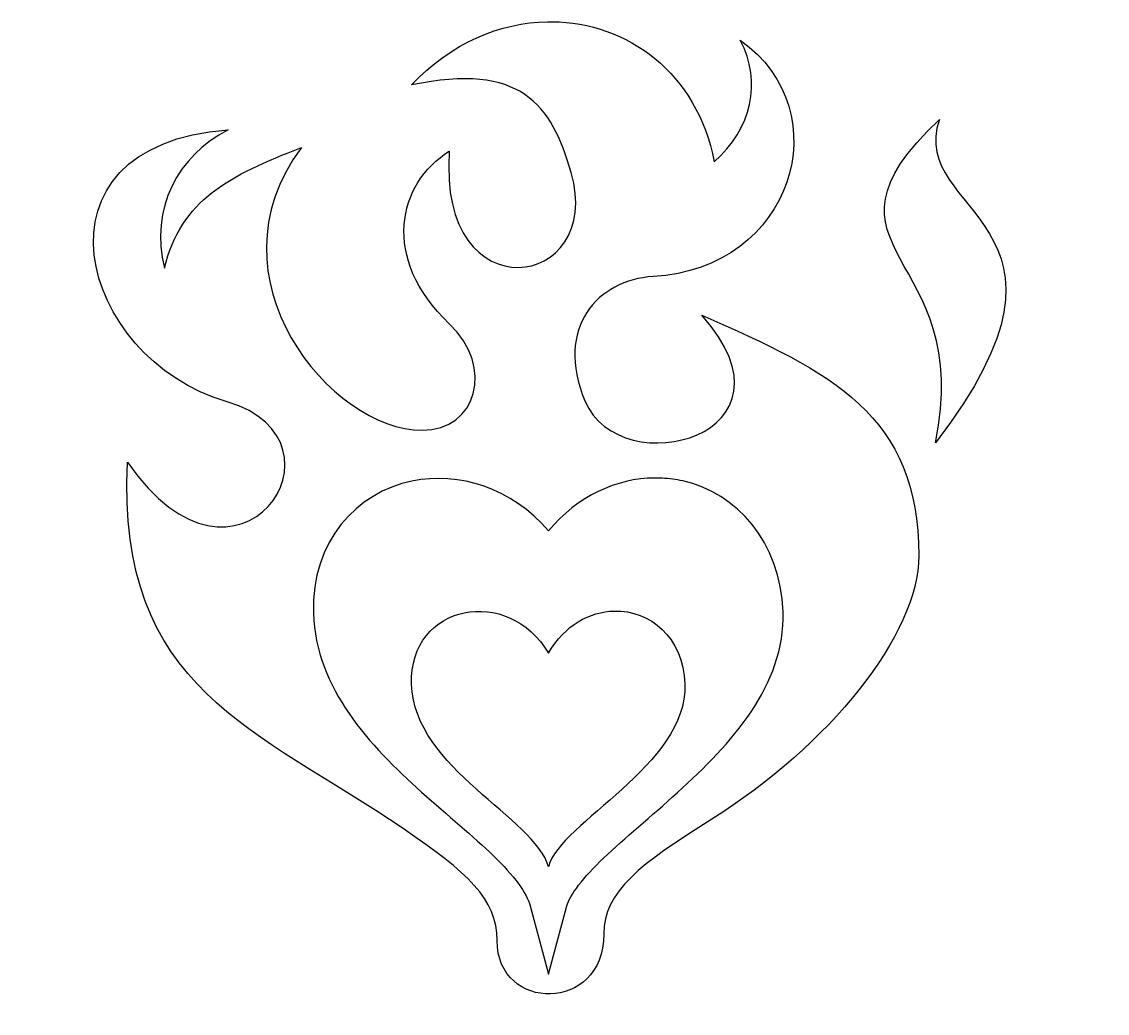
# Model space of a CAD drawing. Header units: centimetres. Extents: x -10.5 to 12.1, y -10.6 to 10.
import ezdxf

# ---------------------------------------------------------------- set-up
doc = ezdxf.new("R2010")
doc.units = ezdxf.units.CM
doc.header["$MEASUREMENT"] = 0
doc.layers.add('Layer 1', color=7, linetype='Continuous')

msp = doc.modelspace()

# ---------------------------------------------------------------- linework, layer by layer
at = {"layer": 'Layer 1'}
for points, knots in [([(0.40186, 10.03332), (-0.57812, 10.01561), (-1.59901, 9.59519), (-2.42862, 8.71692), (-2.42862, 8.71692), (-0.14775, 9.18688), (0.4832, 8.32138), (0.89607, 6.89442), (0.89607, 6.89442), (1.60576, 4.44126), (-1.89503, 3.92061), (-1.64059, 7.33845), (-1.64059, 7.33845), (-2.71039, 6.6652), (-3.07767, 5.10869), (-1.64059, 3.74237), (-1.64059, 3.74237), (-0.68443, 2.83344), (-1.07583, 1.5259), (-2.20589, 1.5259), (-2.20589, 1.5259), (-4.09227, 1.51806), (-6.75054, 4.70178), (-4.71885, 7.4123), (-4.71885, 7.4123), (-6.21214, 6.83911), (-7.2254, 6.33019), (-7.57446, 4.89938), (-7.57446, 4.89938), (-7.87385, 6.14207), (-7.30163, 7.24236), (-6.24482, 7.78131), (-6.24482, 7.78131), (-10.54503, 7.47011), (-9.372, 3.01979), (-6.26987, 2.11773), (-6.26987, 2.11773), (-3.49986, 1.31232), (-6.06325, -2.47078), (-8.33871, 0.86188), (-8.33871, 0.86188), (-8.58468, -3.87219), (-5.63385, -4.70387), (-2.5999, -6.77318), (-2.5999, -6.77318), (-1.25997, -7.68709), (-0.64567, -8.23696), (-0.64567, -9.10296), (-0.64567, -9.10296), (-0.64567, -10.59933), (1.57473, -10.61902), (1.57473, -8.96988), (1.57473, -8.96988), (1.57473, -8.07676), (2.3408, -7.50855), (3.82675, -6.57546), (3.82675, -6.57546), (6.26005, -5.04771), (8.13716, -2.73164), (8.13716, -1.08443), (8.13716, -1.08443), (8.13716, 1.82992), (6.32799, 2.74248), (3.61852, 3.91914), (3.61852, 3.91914), (5.85975, 1.41394), (1.92316, 0.37724), (1.18467, 2.13619), (1.18467, 2.13619), (0.54414, 3.66183), (1.45771, 4.66024), (2.60388, 4.72556), (2.60388, 4.72556), (5.51364, 4.89153), (6.51412, 8.15272), (4.41837, 9.65263), (4.41837, 9.65263), (4.88221, 8.76714), (4.65437, 7.80192), (3.87692, 7.11711), (3.87692, 7.11711), (3.51984, 8.97005), (2.07044, 10.02021), (0.49686, 10.03332), (0.49686, 10.03332), (0.4654, 10.03362), (0.43361, 10.03391), (0.40198, 10.03332), (0.40198, 10.03332), (0.40198, 10.03332), (0.40186, 10.03332), (0.40186, 10.03332)], [0, 0, 0, 0, 0.04166667, 0.04166667, 0.04166667, 0.04166667, 0.08333333, 0.08333333, 0.08333333, 0.08333333, 0.125, 0.125, 0.125, 0.125, 0.16666667, 0.16666667, 0.16666667, 0.16666667, 0.20833333, 0.20833333, 0.20833333, 0.20833333, 0.25, 0.25, 0.25, 0.25, 0.29166667, 0.29166667, 0.29166667, 0.29166667, 0.33333333, 0.33333333, 0.33333333, 0.33333333, 0.375, 0.375, 0.375, 0.375, 0.41666667, 0.41666667, 0.41666667, 0.41666667, 0.45833333, 0.45833333, 0.45833333, 0.45833333, 0.5, 0.5, 0.5, 0.5, 0.54166667, 0.54166667, 0.54166667, 0.54166667, 0.58333333, 0.58333333, 0.58333333, 0.58333333, 0.625, 0.625, 0.625, 0.625, 0.66666667, 0.66666667, 0.66666667, 0.66666667, 0.70833333, 0.70833333, 0.70833333, 0.70833333, 0.75, 0.75, 0.75, 0.75, 0.79166667, 0.79166667, 0.79166667, 0.79166667, 0.83333333, 0.83333333, 0.83333333, 0.83333333, 0.875, 0.875, 0.875, 0.875, 0.91666667, 0.91666667, 0.91666667, 0.91666667, 1, 1, 1, 1]), ([(8.56537, 7.9961), (5.64806, 5.23507), (9.33207, 5.27163), (8.48103, 1.26504), (8.48103, 1.26504), (12.06193, 5.89297), (7.88465, 5.98962), (8.56537, 7.9961)], [0, 0, 0, 0, 0.33333333, 0.33333333, 0.33333333, 0.33333333, 1, 1, 1, 1]), ([(2.6395, 0.52971), (2.69242, 0.53013), (2.74492, 0.52861), (2.79763, 0.52579), (2.79763, 0.52579), (2.94083, 0.51799), (3.08269, 0.49897), (3.22184, 0.46777), (3.22184, 0.46777), (4.336, 0.21814), (5.26319, -0.79137), (5.30915, -2.25864), (5.30915, -2.25864), (5.35764, -3.80114), (4.21759, -5.01465), (3.11389, -6.01821), (3.11389, -6.01821), (2.56191, -6.51992), (2.00529, -6.97568), (1.57602, -7.38336), (1.57602, -7.38336), (1.14675, -7.79104), (0.86473, -8.16334), (0.80645, -8.38089), (0.80645, -8.38089), (0.80645, -8.38089), (0.42567, -9.80144), (0.42567, -9.80144), (0.42567, -9.80144), (0.42567, -9.80144), (0.04616, -8.38089), (0.04616, -8.38089), (0.04616, -8.38089), (-0.02595, -8.11203), (-0.30291, -7.74255), (-0.71953, -7.33985), (-0.71953, -7.33985), (-1.13615, -6.93715), (-1.67657, -6.497), (-2.21649, -6.01156), (-2.21649, -6.01156), (-3.29629, -5.04073), (-4.41947, -3.86099), (-4.46982, -2.28366), (-4.46982, -2.28366), (-4.51768, -0.78417), (-3.56, 0.23183), (-2.42071, 0.46514), (-2.42071, 0.46514), (-1.44241, 0.66556), (-0.33036, 0.32261), (0.42436, -0.5732), (0.42436, -0.5732), (1.02821, 0.15744), (1.845, 0.52443), (2.63944, 0.52975), (2.63944, 0.52975), (2.63944, 0.52975), (2.6395, 0.52971), (2.6395, 0.52971)], [0, 0, 0, 0, 0.0625, 0.0625, 0.0625, 0.0625, 0.125, 0.125, 0.125, 0.125, 0.1875, 0.1875, 0.1875, 0.1875, 0.25, 0.25, 0.25, 0.25, 0.3125, 0.3125, 0.3125, 0.3125, 0.375, 0.375, 0.375, 0.375, 0.4375, 0.4375, 0.4375, 0.4375, 0.5, 0.5, 0.5, 0.5, 0.5625, 0.5625, 0.5625, 0.5625, 0.625, 0.625, 0.625, 0.625, 0.6875, 0.6875, 0.6875, 0.6875, 0.75, 0.75, 0.75, 0.75, 0.8125, 0.8125, 0.8125, 0.8125, 0.875, 0.875, 0.875, 0.875, 1, 1, 1, 1]), ([(1.79345, -2.24017), (1.28756, -2.25206), (0.76329, -2.53113), (0.42299, -3.12043), (0.42299, -3.12043), (-0.39439, -1.7046), (-2.47985, -2.07247), (-2.42588, -3.76476), (-2.42588, -3.76476), (-2.36967, -5.52721), (0.15164, -6.55354), (0.42299, -7.56654), (0.42299, -7.56654), (0.67153, -6.63952), (3.31845, -5.4538), (3.26545, -3.7648), (3.26545, -3.7648), (3.23441, -2.7768), (2.53299, -2.22284), (1.79349, -2.24022), (1.79349, -2.24022), (1.79349, -2.24022), (1.79345, -2.24017), (1.79345, -2.24017)], [0, 0, 0, 0, 0.14285714, 0.14285714, 0.14285714, 0.14285714, 0.28571429, 0.28571429, 0.28571429, 0.28571429, 0.42857143, 0.42857143, 0.42857143, 0.42857143, 0.57142857, 0.57142857, 0.57142857, 0.57142857, 0.71428571, 0.71428571, 0.71428571, 0.71428571, 1, 1, 1, 1])]:
    msp.add_open_spline(points, degree=3, knots=knots, dxfattribs=at)

doc.saveas('drawing.dxf')
